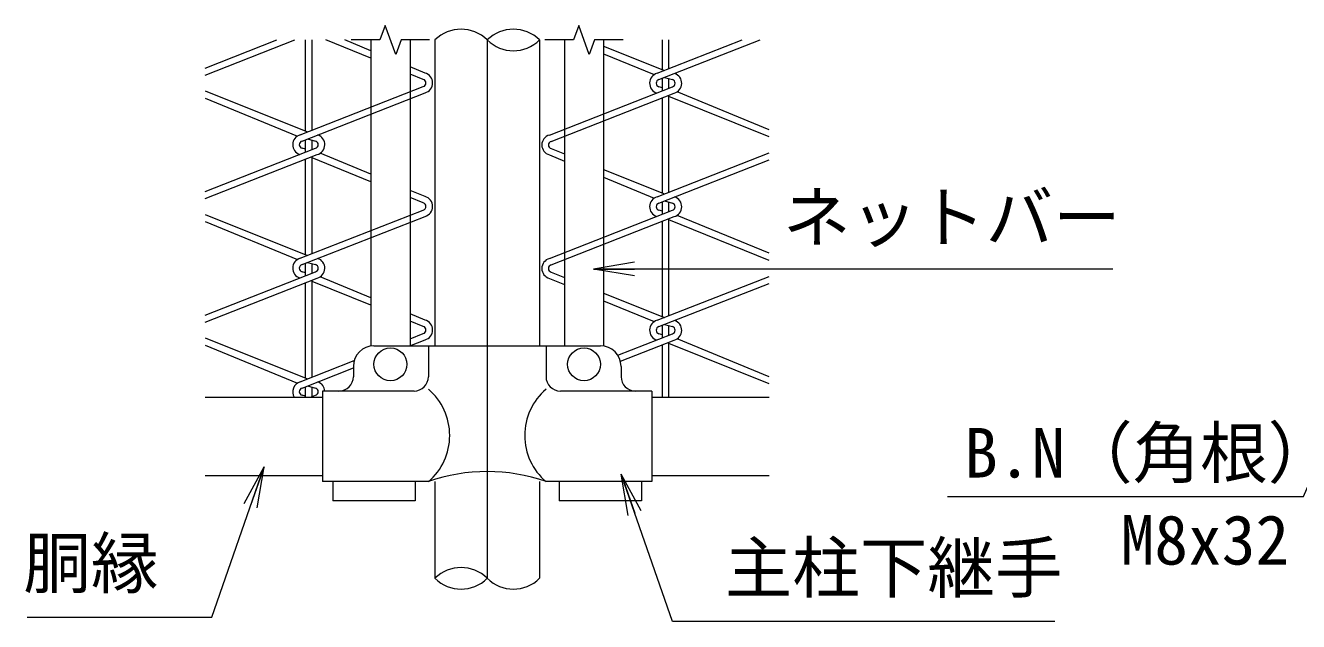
# Model space of a CAD drawing. Units: millimetres, scale not verified. Extents: x -4200 to 4200, y -2970 to 2970.
# Drawn here: x 2315 to 3552, y -53 to 526 of the extents above; entities that cross this region are included whole.
import ezdxf
from ezdxf.enums import TextEntityAlignment as Align

# ---------------------------------------------------------------- set-up
doc = ezdxf.new("R2010")
doc.units = ezdxf.units.MM
doc.header["$LTSCALE"] = 10
for name, color, linetype, lineweight in [('0-2_D-STR1', 1, 'Continuous', 18), ('0-3_D-STR-DIM', 7, 'Continuous', 13), ('0-4_0', 7, 'Continuous', 18), ('0-5_Defpoints', 253, 'Continuous', 18), ('0-A_D-STR3', 3, 'Continuous', 13), ('0-B_D-STR-TXT', 7, 'Continuous', 13), ('0-C_D-STR2', 7, 'Continuous', 13)]:
    doc.layers.add(name, color=color, linetype=linetype, lineweight=lineweight)
doc.styles.add('ＭＳ ゴシック', font='')
doc.styles.get('ＭＳ ゴシック').set_extended_font_data('MS Gothic')

# ---------------------------------------------------------------- blocks, each defined once
blk = doc.blocks.new('_Open')
at = {"layer": '0-4_0'}
blk.add_line((-10, 1.667), (0, 0), dxfattribs=at)
blk.add_lwpolyline([(-10, -1.667), (0, 0), (-10, 0)], dxfattribs=at)

msp = doc.modelspace()

# ---------------------------------------------------------------- linework, layer by layer
at = {"layer": '0-2_D-STR1'}
for p, q in [((2712.84, 511.99), (2712.84, 214.81)), ((2814.44, 511.99), (2814.44, 214.81)), ((2489.58, 164.81), (2603.64, 164.81)), ((2923.64, 164.81), (3037.36, 164.81)), ((2489.58, 88.81), (2603.64, 88.81)), ((2923.64, 88.81), (3037.36, 88.81)), ((2712.84, 82.81), (2712.84, -11.09)), ((2814.44, 82.81), (2814.44, -11.09))]:
    msp.add_line(p, q, dxfattribs=at)
at = {"layer": '0-3_D-STR-DIM'}
for points in [[(2707.64, 511.99), (2679.9, 511.99), (2674.77, 497.89), (2664.51, 526.08), (2659.38, 511.99), (2631.64, 511.99)], [(2895.64, 511.99), (2867.9, 511.99), (2862.77, 497.89), (2852.51, 526.08), (2847.38, 511.99), (2819.64, 511.99)]]:
    msp.add_lwpolyline(points, dxfattribs=at)
for centre, start, end in [((2738.24, 486.42), 45.18146, 134.81854), ((2789.04, 486.42), 45.18146, 134.81854), ((2789.04, 537.55), 225.18146, 314.81854), ((2738.24, -36.65), 45.18146, 134.81854), ((2738.24, 14.48), 225.18146, 314.81854), ((2789.04, 14.48), 225.18146, 314.81854)]:
    msp.add_arc(centre, 36.03, start, end, dxfattribs=at)
at = {"layer": '0-5_Defpoints'}
msp.add_line((2763.64, 511.99), (2763.64, -11.09), dxfattribs=at)
at = {"layer": '0-A_D-STR3'}
for p, q in [((2650.64, 511.99), (2650.64, 214.59)), ((2688.64, 511.99), (2688.64, 214.81)), ((2838.64, 511.99), (2838.64, 214.81)), ((2876.64, 511.99), (2876.64, 214.59)), ((2653.64, 214.81), (2873.64, 214.81)), ((2706.54, 214.81), (2706.54, 184.81)), ((2820.74, 214.81), (2820.74, 184.81)), ((2633.64, 194.81), (2633.64, 184.81)), ((2893.64, 194.81), (2893.64, 184.81)), ((2603.64, 170.81), (2603.64, 82.81)), ((2692.54, 170.81), (2603.64, 170.81)), ((2923.64, 170.81), (2834.74, 170.81)), ((2923.64, 170.81), (2923.64, 82.81)), ((2706.54, 82.81), (2603.64, 82.81)), ((2613.64, 82.81), (2613.64, 64.21)), ((2693.64, 82.81), (2693.64, 64.21)), ((2923.64, 82.81), (2820.74, 82.81)), ((2833.64, 82.81), (2833.64, 64.21)), ((2913.64, 82.81), (2913.64, 64.21)), ((2693.64, 64.21), (2613.64, 64.21)), ((2913.64, 64.21), (2833.64, 64.21))]:
    msp.add_line(p, q, dxfattribs=at)
for centre in [(2669.64, 196.81), (2857.64, 196.81)]:
    msp.add_circle(centre, 16, dxfattribs=at)
for centre, radius, start, end in [((2653.64, 194.81), 20, 90, 180), ((2873.64, 194.81), 20, 0, 90), ((2619.64, 184.81), 14, 270, 0), ((2692.54, 184.81), 14, 270, 0), ((2834.74, 184.81), 14, 180, 270), ((2907.64, 184.81), 14, 180, 270), ((2668.28, 127.69), 58.97, 310.4464, 49.5536), ((2858.99, 127.69), 58.97, 130.4464, 229.5536), ((2763.64, -78.16), 170.8, 70.46947, 109.53053)]:
    msp.add_arc(centre, radius, start, end, dxfattribs=at)
at = {"layer": '0-B_D-STR-TXT'}
msp.add_line((3371.42, 289.33), (2868.77, 289.33), dxfattribs=at)
for points in [[(3210.56, 68.48), (3556.63, 68.48), (3611.78, 194.98)], [(2316.66, -48.75), (2496.26, -48.75), (2546.32, 95.46)], [(3314.94, -53.11), (2943.46, -53.11), (2894.46, 88.05)]]:
    msp.add_lwpolyline(points, dxfattribs=at)
at = {"layer": '0-C_D-STR2'}
for p, q in [((2489.58, 484.62), (2559.31, 511.99)), ((2489.58, 477.78), (2576.73, 511.99)), ((2587.11, 423.42), (2587.11, 511.99)), ((2593.51, 424.34), (2593.51, 511.99)), ((2650.67, 494.25), (2606.84, 511.99)), ((2650.67, 501.51), (2625.27, 511.99)), ((2928.68, 479.58), (3011.26, 511.99)), ((2930.39, 473.41), (3028.68, 511.99)), ((2933.76, 483.16), (2933.76, 511.99)), ((2940.16, 484.08), (2940.16, 511.99)), ((2876.6, 506.08), (2935.76, 482.36)), ((2876.6, 498.63), (2925.88, 478.31)), ((2703.24, 479.83), (2688.66, 485.85)), ((2701.53, 473.67), (2688.67, 478.87)), ((2933.76, 462.64), (2933.76, 474.35)), ((2935.83, 475.55), (2943.52, 473.41)), ((2940.16, 465.54), (2940.16, 474.35)), ((2489.58, 462.53), (2589.12, 422.61)), ((2582.04, 419.83), (2701.53, 466.73)), ((2583.75, 413.67), (2703.24, 460.56)), ((2824.03, 419.58), (2943.52, 466.47)), ((2825.74, 413.41), (2945.23, 460.31)), ((2933.76, 465.54), (2930.39, 466.47)), ((2940.16, 364.08), (2940.16, 458.32)), ((3037.36, 424.74), (2948.03, 461.57)), ((2489.58, 455.54), (2579.24, 418.57)), ((2933.76, 363.16), (2933.76, 455.8)), ((3037.36, 417.79), (2940.16, 457.12)), ((2587.11, 402.9), (2587.11, 414.6)), ((2589.19, 415.8), (2596.88, 413.67)), ((2593.51, 405.8), (2593.51, 414.6)), ((2489.58, 364.62), (2596.88, 406.73)), ((2489.58, 357.78), (2598.59, 400.56)), ((2587.11, 405.8), (2583.75, 406.73)), ((2587.11, 303.42), (2587.11, 396.06)), ((2593.51, 304.34), (2593.51, 398.57)), ((2650.67, 374.25), (2593.51, 397.38)), ((2650.67, 381.51), (2601.39, 401.83)), ((2824.03, 400.31), (2838.6, 394.3)), ((2825.74, 406.47), (2838.6, 401.32)), ((2928.68, 359.58), (3037.36, 402.23)), ((2876.6, 386.08), (2935.76, 362.36)), ((2930.39, 353.41), (3037.36, 395.39)), ((2876.6, 378.63), (2925.88, 358.31)), ((2703.24, 359.83), (2688.67, 365.84)), ((2701.53, 353.67), (2688.67, 358.87)), ((2582.04, 299.83), (2701.53, 346.73)), ((2824.03, 299.58), (2943.52, 346.47)), ((2933.76, 345.54), (2930.39, 346.47)), ((2933.76, 342.64), (2933.76, 354.35)), ((2935.83, 355.55), (2943.52, 353.41)), ((2940.16, 345.54), (2940.16, 354.35)), ((2489.58, 342.53), (2589.12, 302.61)), ((2489.58, 335.54), (2579.24, 298.57)), ((2583.75, 293.67), (2703.24, 340.56)), ((2825.74, 293.41), (2945.23, 340.31)), ((2933.76, 243.16), (2933.76, 335.8)), ((2940.16, 244.08), (2940.16, 338.32)), ((3037.36, 297.79), (2940.16, 337.12)), ((3037.36, 304.74), (2948.03, 341.57)), ((2489.58, 244.62), (2596.88, 286.73)), ((2587.11, 285.8), (2583.75, 286.73)), ((2587.11, 282.9), (2587.11, 294.99)), ((2589.19, 295.8), (2596.88, 293.67)), ((2593.51, 285.41), (2593.51, 294.6)), ((2825.74, 286.47), (2838.6, 281.32)), ((2489.58, 237.78), (2598.59, 280.56)), ((2587.11, 183.42), (2587.11, 276.06)), ((2593.51, 184.34), (2593.51, 278.57)), ((2650.67, 254.25), (2593.51, 277.38)), ((2650.67, 261.51), (2601.39, 281.83)), ((2824.03, 280.31), (2838.6, 274.3)), ((2928.68, 239.58), (3037.36, 282.23)), ((2930.39, 233.41), (3037.36, 275.39)), ((2876.6, 266.08), (2935.76, 242.36)), ((2876.6, 258.63), (2925.88, 238.31)), ((2703.24, 239.83), (2688.67, 245.84)), ((2701.53, 233.67), (2688.67, 238.87)), ((2935.83, 235.55), (2943.52, 233.41)), ((2688.64, 221.67), (2701.53, 226.73)), ((2890.45, 205.65), (2943.52, 226.47)), ((2933.76, 225.54), (2930.39, 226.47)), ((2933.76, 222.64), (2933.76, 234.73)), ((2940.16, 225.15), (2940.16, 234.35)), ((2489.58, 222.53), (2589.12, 182.61)), ((2489.58, 215.54), (2579.24, 178.57)), ((2688.59, 214.81), (2703.24, 220.56)), ((2893, 199.81), (2945.23, 220.31)), ((2933.76, 164.81), (2933.76, 215.8)), ((2940.16, 164.81), (2940.16, 218.32)), ((3037.36, 177.79), (2940.16, 217.12)), ((3037.36, 184.74), (2948.03, 221.57)), ((2582.04, 179.83), (2634.43, 200.4)), ((2583.75, 173.67), (2633.7, 193.27)), ((2587.11, 164.81), (2587.11, 174.99)), ((2589.19, 175.8), (2596.88, 173.67)), ((2593.51, 165.41), (2593.51, 174.6)), ((2587.11, 165.8), (2583.75, 166.73)), ((2591.99, 164.81), (2596.88, 166.73))]:
    msp.add_line(p, q, dxfattribs=at)
for centre, radius, start, end in [((2700.57, 470.2), 3.6, 285.52411, 74.47589), ((2700.57, 470.2), 10, 285.52411, 74.47589), ((2931.36, 469.94), 10, 105.52411, 251.53809), ((2931.36, 469.94), 3.6, 105.52411, 254.47589), ((2942.56, 469.94), 3.6, 285.52411, 74.47589), ((2942.56, 469.94), 10, 285.52411, 71.5381), ((2584.71, 410.2), 10, 105.52411, 251.53809), ((2584.71, 410.2), 3.6, 105.52411, 254.47589), ((2595.91, 410.2), 3.6, 285.52411, 74.47589), ((2595.91, 410.2), 10, 285.52411, 71.5381), ((2826.7, 409.94), 10, 105.52411, 254.47589), ((2826.7, 409.94), 3.6, 105.52411, 254.47589), ((2700.57, 350.2), 10, 285.52411, 74.47589), ((2931.36, 349.94), 10, 105.52411, 251.53809), ((2942.56, 349.94), 10, 285.52411, 71.5381), ((2700.57, 350.2), 3.6, 285.52411, 74.47589), ((2931.36, 349.94), 3.6, 105.52411, 254.47589), ((2942.56, 349.94), 3.6, 285.52411, 74.47589), ((2584.71, 290.2), 10, 105.52411, 251.53809), ((2595.91, 290.2), 10, 285.52411, 71.5381), ((2826.7, 289.94), 10, 105.52411, 254.47589), ((2584.71, 290.2), 3.6, 105.52411, 254.47589), ((2595.91, 290.2), 3.6, 285.52411, 74.47589), ((2826.7, 289.94), 3.6, 105.52411, 254.47589), ((2700.57, 230.2), 10, 285.52411, 74.47589), ((2931.36, 229.94), 10, 105.52411, 251.53809), ((2942.56, 229.94), 10, 285.52411, 71.5381), ((2700.57, 230.2), 3.6, 285.52411, 74.47589), ((2931.36, 229.94), 3.6, 105.52411, 254.47589), ((2942.56, 229.94), 3.6, 285.52411, 74.47589), ((2584.71, 170.2), 10, 105.52411, 212.58248), ((2584.71, 170.2), 3.6, 105.52411, 254.47589), ((2595.91, 170.2), 3.6, 285.52411, 74.47589), ((2595.91, 170.2), 10, 3.52515, 71.5381)]:
    msp.add_arc(centre, radius, start, end, dxfattribs=at)

# ---------------------------------------------------------------- block references
at = {"layer": '0-B_D-STR-TXT', "xscale": 4, "yscale": 4}
for p, rotation in [((2866.77, 289.33), 180), ((2546.98, 97.35), 70.85798), ((2893.8, 89.94), 109.14202)]:
    msp.add_blockref('_Open', p, dxfattribs=dict(at, rotation=rotation))

# ---------------------------------------------------------------- texts
at = {"layer": '0-B_D-STR-TXT', "style": 'ＭＳ ゴシック'}
for s, p in [('ネットバー', (3050.87, 301.29)), ('B.N（角根）', (3226.8, 72.41)), ('M8x32', (3378.89, -12.17)), ('胴縁', (2313.11, -34.77)), ('主柱下継手', (2994.38, -39.25))]:
    msp.add_text(s, height=48.09, dxfattribs=at).set_placement(p, align=Align.BOTTOM_LEFT)

doc.saveas('drawing.dxf')
